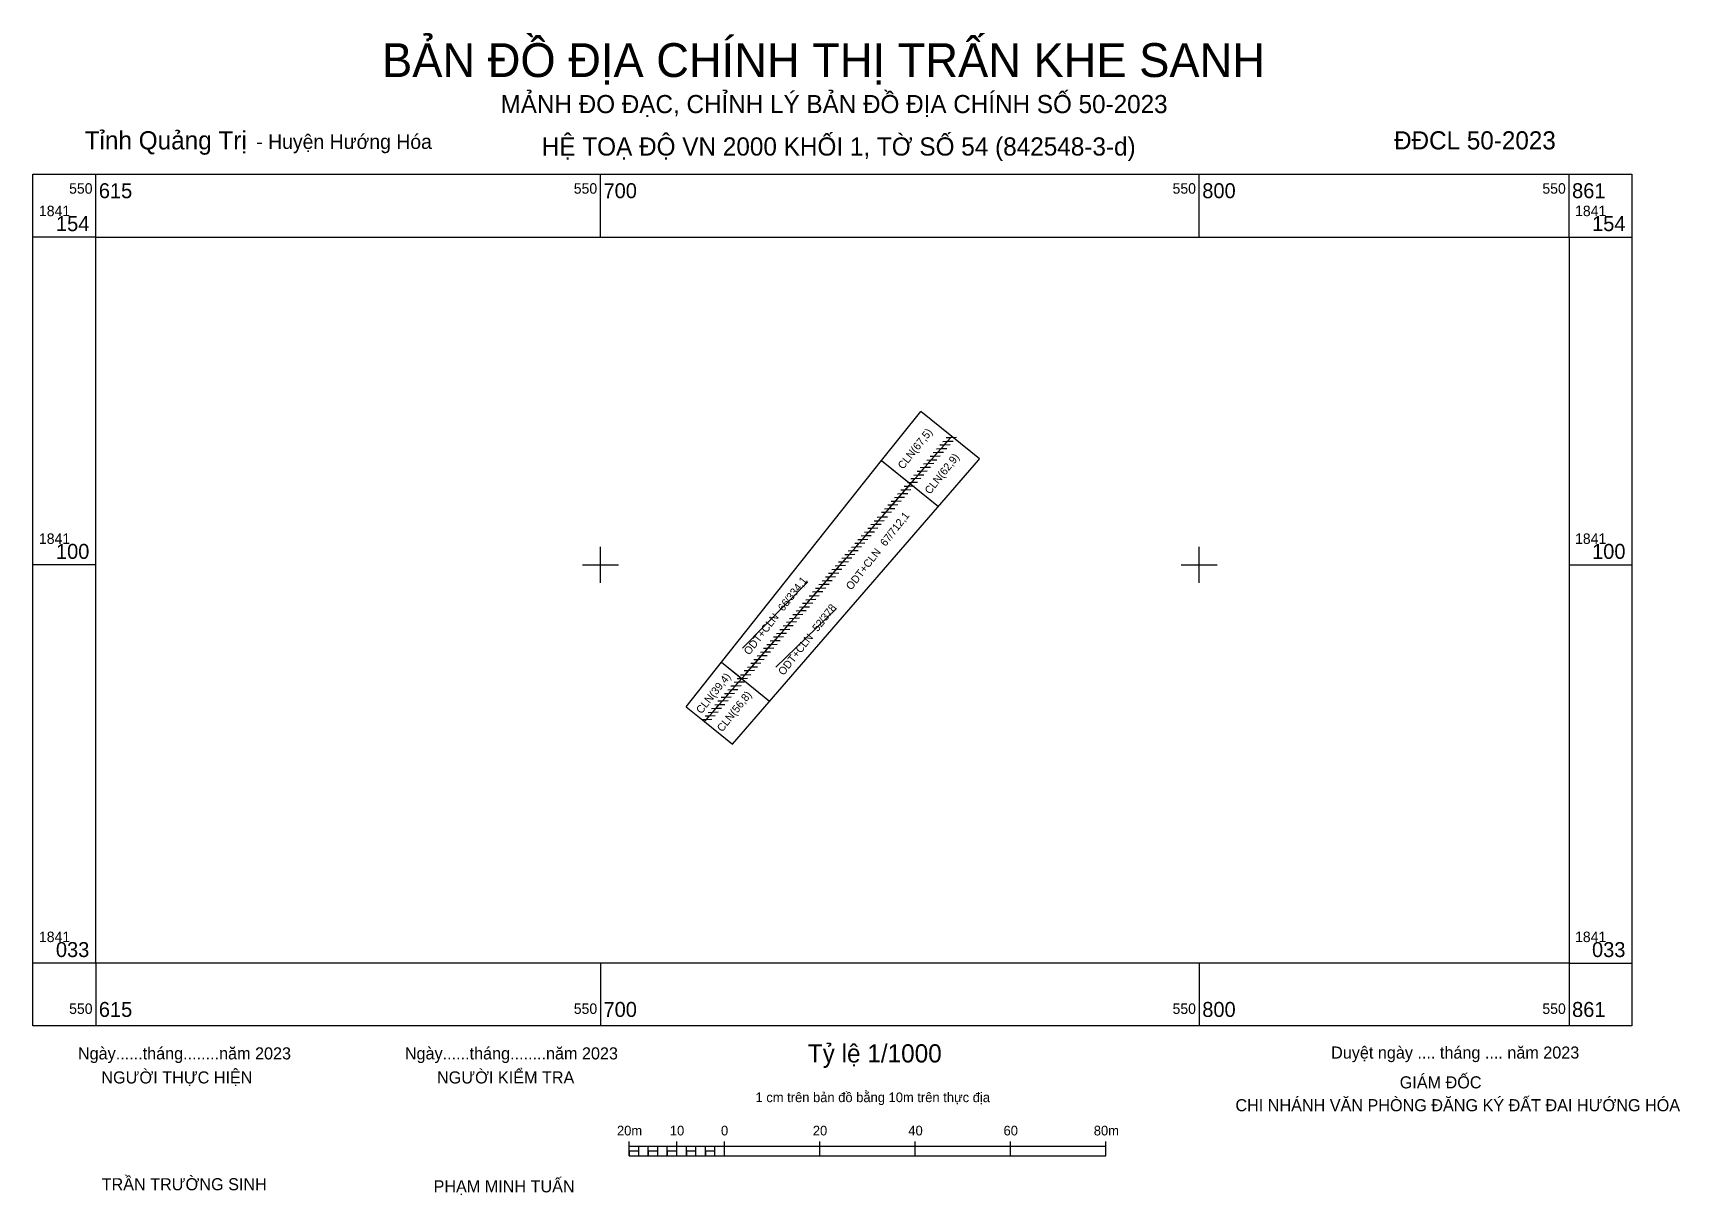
# Model space of a CAD drawing. Extents: x 550605 to 550880, y 1840995 to 1841189.
import ezdxf

# ---------------------------------------------------------------- set-up
doc = ezdxf.new("R2010")
doc.units = 0
for name, color, linetype in [('Level 10', 7, 'Continuous'), ('Level 13', 7, 'Continuous'), ('Level 17', 7, 'Continuous'), ('Level 2', 7, 'Continuous'), ('Level 25', 7, 'Continuous'), ('Level 50', 7, 'Continuous'), ('Level 63', 7, 'Continuous')]:
    doc.layers.add(name, color=color, linetype=linetype)

msp = doc.modelspace()

# ---------------------------------------------------------------- linework, layer by layer
at = {"layer": 'Level 10'}
for p, q in [((550714.32, 1841076.3), (550717.39, 1841073.83)), ((550717.39, 1841073.83), (550717.93, 1841074.45))]:
    msp.add_line(p, q, dxfattribs=at)
for points in [[(550714.32, 1841076.3), (550720.22, 1841083.74), (550746.95, 1841117.42), (550753.47, 1841125.64)], [(550717.39, 1841073.83), (550722.06, 1841070.07), (550763.14, 1841117.48), (550763.32, 1841117.69), (550758.66, 1841121.46), (550753.47, 1841125.64)], [(550747.14, 1841108.17), (550750.71, 1841112.29), (550752.27, 1841114.08)], [(550735.63, 1841094.89), (550739.2, 1841099.01), (550740.76, 1841100.8)], [(550724.23, 1841081.72), (550727.8, 1841085.84), (550729.35, 1841087.63)]]:
    msp.add_lwpolyline(points, dxfattribs=at)
at = {"layer": 'Level 13'}
for p, q in [((550723.72, 1841086.06), (550734.62, 1841097.18)), ((550729.28, 1841082.91), (550739.39, 1841092.72)), ((550729.28, 1841082.91), (550739.39, 1841092.72))]:
    msp.add_line(p, q, dxfattribs=at)
at = {"layer": 'Level 2'}
for p, q in [((550704.79, 1841001.27), (550704.79, 1841003.69)), ((550704.79, 1841002.88), (550784.41, 1841002.88)), ((550706.38, 1841001.27), (550706.38, 1841002.88)), ((550707.97, 1841001.27), (550707.97, 1841002.88)), ((550709.56, 1841001.27), (550709.56, 1841002.88)), ((550711.16, 1841001.27), (550711.16, 1841002.88)), ((550712.75, 1841001.27), (550712.75, 1841003.69)), ((550714.34, 1841001.27), (550714.34, 1841002.88)), ((550715.93, 1841001.27), (550715.93, 1841002.88)), ((550717.53, 1841001.27), (550717.53, 1841002.88)), ((550719.12, 1841001.27), (550719.12, 1841002.88)), ((550720.71, 1841001.27), (550720.71, 1841003.69)), ((550736.64, 1841001.27), (550736.64, 1841003.69)), ((550752.56, 1841001.27), (550752.56, 1841003.69)), ((550768.48, 1841001.27), (550768.48, 1841003.69)), ((550784.41, 1841001.27), (550784.41, 1841003.69)), ((550704.79, 1841001.27), (550784.41, 1841001.27))]:
    msp.add_line(p, q, dxfattribs=at)
for points in [[(550704.79, 1841001.27), (550706.38, 1841001.27), (550706.38, 1841002.07), (550704.79, 1841002.07)], [(550707.97, 1841001.27), (550709.56, 1841001.27), (550709.56, 1841002.07), (550707.97, 1841002.07)], [(550711.16, 1841001.27), (550712.75, 1841001.27), (550712.75, 1841002.07), (550711.16, 1841002.07)], [(550714.34, 1841001.27), (550715.93, 1841001.27), (550715.93, 1841002.07), (550714.34, 1841002.07)], [(550717.53, 1841001.27), (550719.12, 1841001.27), (550719.12, 1841002.07), (550717.53, 1841002.07)]]:
    msp.add_lwpolyline(points, close=True, dxfattribs=at)
at = {"layer": 'Level 25'}
for p, q in [((550757.19, 1841120.62), (550757.96, 1841120.65)), ((550757.19, 1841120.62), (550757.96, 1841120.65)), ((550757.45, 1841120.06), (550757.96, 1841120.65)), ((550757.45, 1841120.06), (550757.96, 1841120.65)), ((550757.74, 1841121.26), (550758.51, 1841121.29)), ((550757.74, 1841121.26), (550758.51, 1841121.29)), ((550757.96, 1841120.65), (550758.51, 1841121.29)), ((550757.96, 1841120.65), (550758.51, 1841121.29)), ((550757.96, 1841120.65), (550758.88, 1841120.68)), ((550757.96, 1841120.65), (550758.88, 1841120.68)), ((550758.51, 1841121.29), (550758.66, 1841121.46)), ((550758.51, 1841121.29), (550758.66, 1841121.46)), ((550758.51, 1841121.29), (550759.43, 1841121.32)), ((550758.51, 1841121.29), (550759.43, 1841121.32)), ((550755.03, 1841118.13), (550755.8, 1841118.16)), ((550755.03, 1841118.13), (550755.8, 1841118.16)), ((550755.25, 1841117.53), (550755.8, 1841118.16)), ((550755.25, 1841117.53), (550755.8, 1841118.16)), ((550755.58, 1841118.77), (550756.35, 1841118.8)), ((550755.58, 1841118.77), (550756.35, 1841118.8)), ((550755.8, 1841118.16), (550756.35, 1841118.8)), ((550755.8, 1841118.16), (550756.35, 1841118.8)), ((550755.8, 1841118.16), (550756.72, 1841118.19)), ((550755.8, 1841118.16), (550756.72, 1841118.19)), ((550756.13, 1841119.4), (550756.9, 1841119.42)), ((550756.13, 1841119.4), (550756.9, 1841119.42)), ((550756.35, 1841118.8), (550756.9, 1841119.42)), ((550756.35, 1841118.8), (550756.9, 1841119.42)), ((550756.35, 1841118.8), (550757.27, 1841118.83)), ((550756.35, 1841118.8), (550757.27, 1841118.83)), ((550756.68, 1841120.03), (550757.45, 1841120.06)), ((550756.68, 1841120.03), (550757.45, 1841120.06)), ((550756.9, 1841119.42), (550757.45, 1841120.06)), ((550756.9, 1841119.42), (550757.45, 1841120.06)), ((550756.9, 1841119.42), (550757.82, 1841119.46)), ((550756.9, 1841119.42), (550757.82, 1841119.46)), ((550757.45, 1841120.06), (550758.37, 1841120.09)), ((550757.45, 1841120.06), (550758.37, 1841120.09)), ((550752.32, 1841115), (550753.08, 1841115.02)), ((550752.32, 1841115), (550753.08, 1841115.02)), ((550752.57, 1841114.43), (550753.08, 1841115.02)), ((550752.57, 1841114.43), (550753.08, 1841115.02)), ((550752.87, 1841115.63), (550753.63, 1841115.66)), ((550752.87, 1841115.63), (550753.63, 1841115.66)), ((550753.08, 1841115.02), (550753.63, 1841115.66)), ((550753.08, 1841115.02), (550753.63, 1841115.66)), ((550753.08, 1841115.02), (550754, 1841115.06)), ((550753.08, 1841115.02), (550754, 1841115.06)), ((550753.41, 1841116.26), (550754.18, 1841116.29)), ((550753.41, 1841116.26), (550754.18, 1841116.29)), ((550753.63, 1841115.66), (550754.18, 1841116.29)), ((550753.63, 1841115.66), (550754.18, 1841116.29)), ((550753.63, 1841115.66), (550754.55, 1841115.69)), ((550753.63, 1841115.66), (550754.55, 1841115.69)), ((550753.96, 1841116.9), (550754.73, 1841116.92)), ((550753.96, 1841116.9), (550754.73, 1841116.92)), ((550754.18, 1841116.29), (550754.73, 1841116.92)), ((550754.18, 1841116.29), (550754.73, 1841116.92)), ((550754.18, 1841116.29), (550755.1, 1841116.32)), ((550754.18, 1841116.29), (550755.1, 1841116.32)), ((550754.49, 1841117.5), (550755.25, 1841117.53)), ((550754.49, 1841117.5), (550755.25, 1841117.53)), ((550754.73, 1841116.92), (550755.25, 1841117.53)), ((550754.73, 1841116.92), (550755.25, 1841117.53)), ((550754.73, 1841116.92), (550755.65, 1841116.96)), ((550754.73, 1841116.92), (550755.65, 1841116.96)), ((550755.25, 1841117.53), (550756.17, 1841117.56)), ((550755.25, 1841117.53), (550756.17, 1841117.56)), ((550750.16, 1841112.51), (550750.92, 1841112.53)), ((550750.16, 1841112.51), (550750.92, 1841112.53)), ((550750.38, 1841111.9), (550750.92, 1841112.53)), ((550750.38, 1841111.9), (550750.92, 1841112.53)), ((550750.71, 1841113.14), (550751.47, 1841113.17)), ((550750.71, 1841113.14), (550751.47, 1841113.17)), ((550750.92, 1841112.53), (550751.47, 1841113.17)), ((550750.92, 1841112.53), (550751.47, 1841113.17)), ((550750.92, 1841112.53), (550751.84, 1841112.57)), ((550750.92, 1841112.53), (550751.84, 1841112.57)), ((550751.25, 1841113.77), (550752.02, 1841113.8)), ((550751.25, 1841113.77), (550752.02, 1841113.8)), ((550751.47, 1841113.17), (550752.02, 1841113.8)), ((550751.47, 1841113.17), (550752.02, 1841113.8)), ((550751.47, 1841113.17), (550752.4, 1841113.2)), ((550751.47, 1841113.17), (550752.4, 1841113.2)), ((550751.8, 1841114.41), (550752.57, 1841114.43)), ((550751.8, 1841114.41), (550752.57, 1841114.43)), ((550751.82, 1841113.57), (550752.02, 1841113.8)), ((550751.82, 1841113.57), (550752.02, 1841113.8)), ((550752.02, 1841113.8), (550752.57, 1841114.43)), ((550752.02, 1841113.8), (550752.57, 1841114.43)), ((550752.02, 1841113.8), (550752.94, 1841113.83)), ((550752.02, 1841113.8), (550752.94, 1841113.83)), ((550752.02, 1841113.8), (550752.02, 1841113.8)), ((550752.02, 1841113.8), (550752.02, 1841113.8)), ((550752.57, 1841114.43), (550753.49, 1841114.47)), ((550752.57, 1841114.43), (550753.49, 1841114.47)), ((550747.99, 1841110), (550748.76, 1841110.03)), ((550747.99, 1841110), (550748.76, 1841110.03)), ((550748.21, 1841109.4), (550748.76, 1841110.03)), ((550748.21, 1841109.4), (550748.76, 1841110.03)), ((550748.21, 1841109.4), (550749.13, 1841109.43)), ((550748.21, 1841109.4), (550749.13, 1841109.43)), ((550748.54, 1841110.63), (550749.3, 1841110.66)), ((550748.54, 1841110.63), (550749.3, 1841110.66)), ((550748.76, 1841110.03), (550749.3, 1841110.66)), ((550748.76, 1841110.03), (550749.3, 1841110.66)), ((550748.76, 1841110.03), (550749.68, 1841110.06)), ((550748.76, 1841110.03), (550749.68, 1841110.06)), ((550749.09, 1841111.27), (550749.85, 1841111.3)), ((550749.09, 1841111.27), (550749.85, 1841111.3)), ((550749.3, 1841110.66), (550749.85, 1841111.3)), ((550749.3, 1841110.66), (550749.85, 1841111.3)), ((550749.3, 1841110.66), (550750.22, 1841110.69)), ((550749.3, 1841110.66), (550750.22, 1841110.69)), ((550749.61, 1841111.88), (550750.38, 1841111.9)), ((550749.61, 1841111.88), (550750.38, 1841111.9)), ((550749.85, 1841111.3), (550750.38, 1841111.9)), ((550749.85, 1841111.3), (550750.38, 1841111.9)), ((550749.85, 1841111.3), (550750.77, 1841111.33)), ((550749.85, 1841111.3), (550750.77, 1841111.33)), ((550750.38, 1841111.9), (550751.3, 1841111.94)), ((550750.38, 1841111.9), (550751.3, 1841111.94)), ((550745.17, 1841106.75), (550745.94, 1841106.78)), ((550745.17, 1841106.75), (550745.94, 1841106.78)), ((550745.39, 1841106.14), (550745.94, 1841106.78)), ((550745.39, 1841106.14), (550745.94, 1841106.78)), ((550745.68, 1841107.34), (550746.45, 1841107.37)), ((550745.68, 1841107.34), (550746.45, 1841107.37)), ((550745.94, 1841106.78), (550746.45, 1841107.37)), ((550745.94, 1841106.78), (550746.45, 1841107.37)), ((550745.94, 1841106.78), (550746.86, 1841106.81)), ((550745.94, 1841106.78), (550746.86, 1841106.81)), ((550746.23, 1841107.97), (550747, 1841108)), ((550746.23, 1841107.97), (550747, 1841108)), ((550746.45, 1841107.37), (550747, 1841108)), ((550746.45, 1841107.37), (550747, 1841108)), ((550746.45, 1841107.37), (550747.37, 1841107.4)), ((550746.45, 1841107.37), (550747.37, 1841107.4)), ((550746.93, 1841108.78), (550747.7, 1841108.81)), ((550746.93, 1841108.78), (550747.7, 1841108.81)), ((550747, 1841108), (550747.7, 1841108.81)), ((550747, 1841108), (550747.7, 1841108.81)), ((550747, 1841108), (550747.92, 1841108.03)), ((550747, 1841108), (550747.92, 1841108.03)), ((550747.44, 1841109.37), (550748.21, 1841109.4)), ((550747.44, 1841109.37), (550748.21, 1841109.4)), ((550747.7, 1841108.81), (550748.21, 1841109.4)), ((550747.7, 1841108.81), (550748.21, 1841109.4)), ((550747.7, 1841108.81), (550748.62, 1841108.84)), ((550747.7, 1841108.81), (550748.62, 1841108.84)), ((550742.98, 1841104.22), (550743.74, 1841104.25)), ((550742.98, 1841104.22), (550743.74, 1841104.25)), ((550743.22, 1841103.64), (550743.74, 1841104.25)), ((550743.22, 1841103.64), (550743.74, 1841104.25)), ((550743.52, 1841104.85), (550744.29, 1841104.88)), ((550743.52, 1841104.85), (550744.29, 1841104.88)), ((550743.74, 1841104.25), (550744.29, 1841104.88)), ((550743.74, 1841104.25), (550744.29, 1841104.88)), ((550743.74, 1841104.25), (550744.66, 1841104.28)), ((550743.74, 1841104.25), (550744.66, 1841104.28)), ((550744.07, 1841105.48), (550744.84, 1841105.51)), ((550744.07, 1841105.48), (550744.84, 1841105.51)), ((550744.29, 1841104.88), (550744.84, 1841105.51)), ((550744.29, 1841104.88), (550744.84, 1841105.51)), ((550744.29, 1841104.88), (550745.21, 1841104.91)), ((550744.29, 1841104.88), (550745.21, 1841104.91)), ((550744.62, 1841106.11), (550745.39, 1841106.14)), ((550744.62, 1841106.11), (550745.39, 1841106.14)), ((550744.84, 1841105.51), (550745.39, 1841106.14)), ((550744.84, 1841105.51), (550745.39, 1841106.14)), ((550744.84, 1841105.51), (550745.76, 1841105.54)), ((550744.84, 1841105.51), (550745.76, 1841105.54)), ((550745.39, 1841106.14), (550746.31, 1841106.17)), ((550745.39, 1841106.14), (550746.31, 1841106.17)), ((550740.81, 1841101.71), (550741.57, 1841101.74)), ((550740.81, 1841101.71), (550741.57, 1841101.74)), ((550741.06, 1841101.15), (550741.57, 1841101.74)), ((550741.06, 1841101.15), (550741.57, 1841101.74)), ((550741.06, 1841101.15), (550741.98, 1841101.18)), ((550741.06, 1841101.15), (550741.98, 1841101.18)), ((550741.36, 1841102.35), (550742.12, 1841102.37)), ((550741.36, 1841102.35), (550742.12, 1841102.37)), ((550741.57, 1841101.74), (550742.12, 1841102.37)), ((550741.57, 1841101.74), (550742.12, 1841102.37)), ((550741.57, 1841101.74), (550742.49, 1841101.77)), ((550741.57, 1841101.74), (550742.49, 1841101.77)), ((550741.9, 1841102.98), (550742.67, 1841103)), ((550741.9, 1841102.98), (550742.67, 1841103)), ((550742.12, 1841102.37), (550742.67, 1841103)), ((550742.12, 1841102.37), (550742.67, 1841103)), ((550742.12, 1841102.37), (550743.04, 1841102.41)), ((550742.12, 1841102.37), (550743.04, 1841102.41)), ((550742.45, 1841103.61), (550743.22, 1841103.64)), ((550742.45, 1841103.61), (550743.22, 1841103.64)), ((550742.67, 1841103), (550743.22, 1841103.64)), ((550742.67, 1841103), (550743.22, 1841103.64)), ((550742.67, 1841103), (550743.59, 1841103.04)), ((550742.67, 1841103), (550743.59, 1841103.04)), ((550743.22, 1841103.64), (550744.14, 1841103.67)), ((550743.22, 1841103.64), (550744.14, 1841103.67)), ((550738.1, 1841098.59), (550738.87, 1841098.62)), ((550738.1, 1841098.59), (550738.87, 1841098.62)), ((550738.34, 1841098.01), (550738.87, 1841098.62)), ((550738.34, 1841098.01), (550738.87, 1841098.62)), ((550738.65, 1841099.22), (550739.41, 1841099.25)), ((550738.65, 1841099.22), (550739.41, 1841099.25)), ((550738.87, 1841098.62), (550739.41, 1841099.25)), ((550738.87, 1841098.62), (550739.41, 1841099.25)), ((550738.87, 1841098.62), (550739.79, 1841098.65)), ((550738.87, 1841098.62), (550739.79, 1841098.65)), ((550739.2, 1841099.86), (550739.96, 1841099.88)), ((550739.2, 1841099.86), (550739.96, 1841099.88)), ((550739.41, 1841099.25), (550739.96, 1841099.88)), ((550739.41, 1841099.25), (550739.96, 1841099.88)), ((550739.41, 1841099.25), (550740.33, 1841099.28)), ((550739.41, 1841099.25), (550740.33, 1841099.28)), ((550739.74, 1841100.49), (550740.51, 1841100.51)), ((550739.74, 1841100.49), (550740.51, 1841100.51)), ((550739.96, 1841099.88), (550740.38, 1841100.36)), ((550739.96, 1841099.88), (550740.38, 1841100.36)), ((550739.96, 1841099.88), (550740.89, 1841099.92)), ((550739.96, 1841099.88), (550740.89, 1841099.92)), ((550740.29, 1841101.12), (550741.06, 1841101.15)), ((550740.29, 1841101.12), (550741.06, 1841101.15)), ((550740.31, 1841100.28), (550740.51, 1841100.51)), ((550740.31, 1841100.28), (550740.51, 1841100.51)), ((550740.51, 1841100.51), (550741.06, 1841101.15)), ((550740.51, 1841100.51), (550741.06, 1841101.15)), ((550740.51, 1841100.51), (550741.43, 1841100.55)), ((550740.51, 1841100.51), (550741.43, 1841100.55)), ((550735.93, 1841096.09), (550736.7, 1841096.11)), ((550735.93, 1841096.09), (550736.7, 1841096.11)), ((550736.19, 1841095.52), (550736.7, 1841096.11)), ((550736.19, 1841095.52), (550736.7, 1841096.11)), ((550736.48, 1841096.72), (550737.25, 1841096.75)), ((550736.48, 1841096.72), (550737.25, 1841096.75)), ((550736.7, 1841096.11), (550737.25, 1841096.75)), ((550736.7, 1841096.11), (550737.25, 1841096.75)), ((550736.7, 1841096.11), (550737.62, 1841096.15)), ((550736.7, 1841096.11), (550737.62, 1841096.15)), ((550737.03, 1841097.35), (550737.79, 1841097.38)), ((550737.03, 1841097.35), (550737.79, 1841097.38)), ((550737.25, 1841096.75), (550737.79, 1841097.38)), ((550737.25, 1841096.75), (550737.79, 1841097.38)), ((550737.25, 1841096.75), (550738.17, 1841096.78)), ((550737.25, 1841096.75), (550738.17, 1841096.78)), ((550737.58, 1841097.99), (550738.34, 1841098.01)), ((550737.58, 1841097.99), (550738.34, 1841098.01)), ((550737.79, 1841097.38), (550738.34, 1841098.01)), ((550737.79, 1841097.38), (550738.34, 1841098.01)), ((550737.79, 1841097.38), (550738.71, 1841097.41)), ((550737.79, 1841097.38), (550738.71, 1841097.41)), ((550738.34, 1841098.01), (550739.26, 1841098.05)), ((550738.34, 1841098.01), (550739.26, 1841098.05)), ((550733.21, 1841092.95), (550733.98, 1841092.98)), ((550733.21, 1841092.95), (550733.98, 1841092.98)), ((550733.43, 1841092.35), (550733.98, 1841092.98)), ((550733.43, 1841092.35), (550733.98, 1841092.98)), ((550733.76, 1841093.59), (550734.53, 1841093.61)), ((550733.76, 1841093.59), (550734.53, 1841093.61)), ((550733.98, 1841092.98), (550734.53, 1841093.61)), ((550733.98, 1841092.98), (550734.53, 1841093.61)), ((550733.98, 1841092.98), (550734.9, 1841093.01)), ((550733.98, 1841092.98), (550734.9, 1841093.01)), ((550734.28, 1841094.18), (550735.04, 1841094.2)), ((550734.28, 1841094.18), (550735.04, 1841094.2)), ((550734.53, 1841093.61), (550735.04, 1841094.2)), ((550734.53, 1841093.61), (550735.04, 1841094.2)), ((550734.53, 1841093.61), (550735.45, 1841093.65)), ((550734.53, 1841093.61), (550735.45, 1841093.65)), ((550734.83, 1841094.81), (550735.59, 1841094.84)), ((550734.83, 1841094.81), (550735.59, 1841094.84)), ((550735.04, 1841094.2), (550735.59, 1841094.84)), ((550735.04, 1841094.2), (550735.59, 1841094.84)), ((550735.04, 1841094.2), (550735.96, 1841094.24)), ((550735.04, 1841094.2), (550735.96, 1841094.24)), ((550735.42, 1841095.5), (550736.19, 1841095.52)), ((550735.42, 1841095.5), (550736.19, 1841095.52)), ((550735.59, 1841094.84), (550736.19, 1841095.52)), ((550735.59, 1841094.84), (550736.19, 1841095.52)), ((550735.59, 1841094.84), (550736.51, 1841094.87)), ((550735.59, 1841094.84), (550736.51, 1841094.87)), ((550736.19, 1841095.52), (550737.11, 1841095.55)), ((550736.19, 1841095.52), (550737.11, 1841095.55)), ((550731.05, 1841090.45), (550731.81, 1841090.48)), ((550731.05, 1841090.45), (550731.81, 1841090.48)), ((550731.26, 1841089.84), (550731.81, 1841090.48)), ((550731.26, 1841089.84), (550731.81, 1841090.48)), ((550731.57, 1841091.06), (550732.34, 1841091.08)), ((550731.57, 1841091.06), (550732.34, 1841091.08)), ((550731.81, 1841090.48), (550732.34, 1841091.08)), ((550731.81, 1841090.48), (550732.34, 1841091.08)), ((550731.81, 1841090.48), (550732.73, 1841090.51)), ((550731.81, 1841090.48), (550732.73, 1841090.51)), ((550732.12, 1841091.68), (550732.88, 1841091.71)), ((550732.12, 1841091.68), (550732.88, 1841091.71)), ((550732.34, 1841091.08), (550732.88, 1841091.71)), ((550732.34, 1841091.08), (550732.88, 1841091.71)), ((550732.34, 1841091.08), (550733.26, 1841091.12)), ((550732.34, 1841091.08), (550733.26, 1841091.12)), ((550732.67, 1841092.32), (550733.43, 1841092.35)), ((550732.67, 1841092.32), (550733.43, 1841092.35)), ((550732.88, 1841091.71), (550733.43, 1841092.35)), ((550732.88, 1841091.71), (550733.43, 1841092.35)), ((550732.88, 1841091.71), (550733.8, 1841091.74)), ((550732.88, 1841091.71), (550733.8, 1841091.74)), ((550733.43, 1841092.35), (550734.35, 1841092.38)), ((550733.43, 1841092.35), (550734.35, 1841092.38)), ((550728.89, 1841087.96), (550729.66, 1841087.99)), ((550728.89, 1841087.96), (550729.66, 1841087.99)), ((550729.1, 1841087.35), (550729.66, 1841087.99)), ((550729.1, 1841087.35), (550729.66, 1841087.99)), ((550729.4, 1841088.55), (550730.17, 1841088.58)), ((550729.4, 1841088.55), (550730.17, 1841088.58)), ((550729.66, 1841087.99), (550730.17, 1841088.58)), ((550729.66, 1841087.99), (550730.17, 1841088.58)), ((550729.66, 1841087.99), (550730.58, 1841088.02)), ((550729.66, 1841087.99), (550730.58, 1841088.02)), ((550729.95, 1841089.18), (550730.72, 1841089.21)), ((550729.95, 1841089.18), (550730.72, 1841089.21)), ((550730.17, 1841088.58), (550730.72, 1841089.21)), ((550730.17, 1841088.58), (550730.72, 1841089.21)), ((550730.17, 1841088.58), (550731.09, 1841088.61)), ((550730.17, 1841088.58), (550731.09, 1841088.61)), ((550730.5, 1841089.81), (550731.26, 1841089.84)), ((550730.5, 1841089.81), (550731.26, 1841089.84)), ((550730.72, 1841089.21), (550731.26, 1841089.84)), ((550730.72, 1841089.21), (550731.26, 1841089.84)), ((550730.72, 1841089.21), (550731.64, 1841089.24)), ((550730.72, 1841089.21), (550731.64, 1841089.24)), ((550731.26, 1841089.84), (550732.18, 1841089.87)), ((550731.26, 1841089.84), (550732.18, 1841089.87)), ((550726.17, 1841084.82), (550726.94, 1841084.85)), ((550726.17, 1841084.82), (550726.94, 1841084.85)), ((550726.39, 1841084.21), (550726.94, 1841084.85)), ((550726.39, 1841084.21), (550726.94, 1841084.85)), ((550726.7, 1841085.43), (550727.46, 1841085.46)), ((550726.7, 1841085.43), (550727.46, 1841085.46)), ((550726.94, 1841084.85), (550727.46, 1841085.46)), ((550726.94, 1841084.85), (550727.46, 1841085.46)), ((550726.94, 1841084.85), (550727.86, 1841084.88)), ((550726.94, 1841084.85), (550727.86, 1841084.88)), ((550727.24, 1841086.06), (550728.01, 1841086.09)), ((550727.24, 1841086.06), (550728.01, 1841086.09)), ((550727.46, 1841085.46), (550728.01, 1841086.09)), ((550727.46, 1841085.46), (550728.01, 1841086.09)), ((550727.46, 1841085.46), (550728.38, 1841085.49)), ((550727.46, 1841085.46), (550728.38, 1841085.49)), ((550727.79, 1841086.69), (550728.56, 1841086.72)), ((550727.79, 1841086.69), (550728.56, 1841086.72)), ((550728.01, 1841086.09), (550728.56, 1841086.72)), ((550728.01, 1841086.09), (550728.56, 1841086.72)), ((550728.01, 1841086.09), (550728.93, 1841086.12)), ((550728.01, 1841086.09), (550728.93, 1841086.12)), ((550728.34, 1841087.32), (550729.1, 1841087.35)), ((550728.34, 1841087.32), (550729.1, 1841087.35)), ((550728.56, 1841086.72), (550729.1, 1841087.35)), ((550728.56, 1841086.72), (550729.1, 1841087.35)), ((550728.56, 1841086.72), (550729.48, 1841086.75)), ((550728.56, 1841086.72), (550729.48, 1841086.75)), ((550728.9, 1841087.12), (550729.1, 1841087.35)), ((550728.9, 1841087.12), (550729.1, 1841087.35)), ((550729.1, 1841087.35), (550730.02, 1841087.38)), ((550729.1, 1841087.35), (550730.02, 1841087.38)), ((550729.1, 1841087.35), (550729.1, 1841087.35)), ((550729.1, 1841087.35), (550729.1, 1841087.35)), ((550724.01, 1841082.33), (550724.78, 1841082.36)), ((550724.01, 1841082.33), (550724.78, 1841082.36)), ((550724.17, 1841081.65), (550724.78, 1841082.36)), ((550724.17, 1841081.65), (550724.78, 1841082.36)), ((550724.53, 1841082.92), (550725.29, 1841082.95)), ((550724.53, 1841082.92), (550725.29, 1841082.95)), ((550724.78, 1841082.36), (550725.29, 1841082.95)), ((550724.78, 1841082.36), (550725.29, 1841082.95)), ((550724.78, 1841082.36), (550725.7, 1841082.39)), ((550724.78, 1841082.36), (550725.7, 1841082.39)), ((550725.08, 1841083.56), (550725.84, 1841083.58)), ((550725.08, 1841083.56), (550725.84, 1841083.58)), ((550725.29, 1841082.95), (550725.84, 1841083.58)), ((550725.29, 1841082.95), (550725.84, 1841083.58)), ((550725.29, 1841082.95), (550726.21, 1841082.98)), ((550725.29, 1841082.95), (550726.21, 1841082.98)), ((550725.62, 1841084.19), (550726.39, 1841084.21)), ((550725.62, 1841084.19), (550726.39, 1841084.21)), ((550725.84, 1841083.58), (550726.39, 1841084.21)), ((550725.84, 1841083.58), (550726.39, 1841084.21)), ((550725.84, 1841083.58), (550726.76, 1841083.62)), ((550725.84, 1841083.58), (550726.76, 1841083.62)), ((550726.39, 1841084.21), (550727.31, 1841084.25)), ((550726.39, 1841084.21), (550727.31, 1841084.25)), ((550721.24, 1841079.14), (550722.01, 1841079.16)), ((550721.24, 1841079.14), (550722.01, 1841079.16)), ((550721.46, 1841078.53), (550722.01, 1841079.16)), ((550721.46, 1841078.53), (550722.01, 1841079.16)), ((550721.79, 1841079.77), (550722.56, 1841079.79)), ((550721.79, 1841079.77), (550722.56, 1841079.79)), ((550722.01, 1841079.16), (550722.56, 1841079.79)), ((550722.01, 1841079.16), (550722.56, 1841079.79)), ((550722.01, 1841079.16), (550722.93, 1841079.2)), ((550722.01, 1841079.16), (550722.93, 1841079.2)), ((550722.34, 1841080.4), (550723.11, 1841080.43)), ((550722.34, 1841080.4), (550723.11, 1841080.43)), ((550722.56, 1841079.79), (550723.11, 1841080.43)), ((550722.56, 1841079.79), (550723.11, 1841080.43)), ((550722.56, 1841079.79), (550723.48, 1841079.83)), ((550722.56, 1841079.79), (550723.48, 1841079.83)), ((550722.85, 1841080.99), (550723.62, 1841081.02)), ((550722.85, 1841080.99), (550723.62, 1841081.02)), ((550723.11, 1841080.43), (550723.62, 1841081.02)), ((550723.11, 1841080.43), (550723.62, 1841081.02)), ((550723.11, 1841080.43), (550724.03, 1841080.46)), ((550723.11, 1841080.43), (550724.03, 1841080.46)), ((550723.4, 1841081.63), (550724.17, 1841081.65)), ((550723.4, 1841081.63), (550724.17, 1841081.65)), ((550723.62, 1841081.02), (550724.17, 1841081.65)), ((550723.62, 1841081.02), (550724.17, 1841081.65)), ((550723.62, 1841081.02), (550724.54, 1841081.05)), ((550723.62, 1841081.02), (550724.54, 1841081.05)), ((550724.17, 1841081.65), (550725.09, 1841081.69)), ((550724.17, 1841081.65), (550725.09, 1841081.69)), ((550719.07, 1841076.63), (550719.84, 1841076.66)), ((550719.07, 1841076.63), (550719.84, 1841076.66)), ((550719.29, 1841076.03), (550719.84, 1841076.66)), ((550719.29, 1841076.03), (550719.84, 1841076.66)), ((550719.62, 1841077.26), (550720.39, 1841077.29)), ((550719.62, 1841077.26), (550720.39, 1841077.29)), ((550719.84, 1841076.66), (550720.39, 1841077.29)), ((550719.84, 1841076.66), (550720.39, 1841077.29)), ((550719.84, 1841076.66), (550720.76, 1841076.69)), ((550719.84, 1841076.66), (550720.76, 1841076.69)), ((550720.15, 1841077.87), (550720.92, 1841077.9)), ((550720.15, 1841077.87), (550720.92, 1841077.9)), ((550720.39, 1841077.29), (550720.92, 1841077.9)), ((550720.39, 1841077.29), (550720.92, 1841077.9)), ((550720.39, 1841077.29), (550721.31, 1841077.32)), ((550720.39, 1841077.29), (550721.31, 1841077.32)), ((550720.69, 1841078.5), (550721.46, 1841078.53)), ((550720.69, 1841078.5), (550721.46, 1841078.53)), ((550720.92, 1841077.9), (550721.46, 1841078.53)), ((550720.92, 1841077.9), (550721.46, 1841078.53)), ((550720.92, 1841077.9), (550721.84, 1841077.93)), ((550720.92, 1841077.9), (550721.84, 1841077.93)), ((550721.46, 1841078.53), (550722.38, 1841078.56)), ((550721.46, 1841078.53), (550722.38, 1841078.56)), ((550716.91, 1841074.14), (550717.68, 1841074.17)), ((550716.91, 1841074.14), (550717.68, 1841074.17)), ((550717.47, 1841074.77), (550718.23, 1841074.8)), ((550717.47, 1841074.77), (550718.23, 1841074.8)), ((550717.48, 1841073.94), (550717.68, 1841074.17)), ((550717.48, 1841073.94), (550717.68, 1841074.17)), ((550717.68, 1841074.17), (550718.23, 1841074.8)), ((550717.68, 1841074.17), (550718.23, 1841074.8)), ((550717.68, 1841074.17), (550718.6, 1841074.2)), ((550717.68, 1841074.17), (550718.6, 1841074.2)), ((550717.98, 1841075.36), (550718.74, 1841075.39)), ((550717.98, 1841075.36), (550718.74, 1841075.39)), ((550718.23, 1841074.8), (550718.74, 1841075.39)), ((550718.23, 1841074.8), (550718.74, 1841075.39)), ((550718.23, 1841074.8), (550719.15, 1841074.83)), ((550718.23, 1841074.8), (550719.15, 1841074.83)), ((550718.53, 1841076), (550719.29, 1841076.03)), ((550718.53, 1841076), (550719.29, 1841076.03)), ((550718.74, 1841075.39), (550719.29, 1841076.03)), ((550718.74, 1841075.39), (550719.29, 1841076.03)), ((550718.74, 1841075.39), (550719.66, 1841075.42)), ((550718.74, 1841075.39), (550719.66, 1841075.42)), ((550719.29, 1841076.03), (550720.21, 1841076.06)), ((550719.29, 1841076.03), (550720.21, 1841076.06))]:
    msp.add_line(p, q, dxfattribs=at)
at = {"layer": 'Level 50'}
for p, q in [((550746.95, 1841117.42), (550756.45, 1841109.76)), ((550746.95, 1841117.42), (550756.45, 1841109.76)), ((550746.95, 1841117.42), (550751.78, 1841113.52)), ((550720.22, 1841083.74), (550728.25, 1841077.22)), ((550720.22, 1841083.74), (550728.25, 1841077.22)), ((550720.22, 1841083.74), (550723.6, 1841081))]:
    msp.add_line(p, q, dxfattribs=at)
at = {"layer": 'Level 63'}
for p, q in [((550615.72, 1841154.75), (550615.72, 1841165.25)), ((550700, 1841154.75), (550700, 1841165.25)), ((550800, 1841154.75), (550800, 1841165.25)), ((550861.76, 1841154.75), (550861.76, 1841165.25)), ((550615.72, 1841154.75), (550605.22, 1841154.75)), ((550861.76, 1841154.75), (550872.26, 1841154.75)), ((550700, 1841097), (550700, 1841103)), ((550800, 1841097), (550800, 1841103)), ((550615.72, 1841100), (550605.22, 1841100)), ((550697, 1841100), (550703, 1841100)), ((550797, 1841100), (550803, 1841100)), ((550861.76, 1841100), (550872.26, 1841100)), ((550615.72, 1841033.48), (550605.22, 1841033.48)), ((550615.72, 1841033.48), (550615.72, 1841022.98)), ((550700, 1841033.48), (550700, 1841022.98)), ((550800, 1841033.48), (550800, 1841022.98)), ((550861.76, 1841033.48), (550861.76, 1841022.98)), ((550861.76, 1841033.48), (550872.26, 1841033.48))]:
    msp.add_line(p, q, dxfattribs=at)
for points in [[(550605.22, 1841165.25), (550872.26, 1841165.25), (550872.26, 1841022.98), (550605.22, 1841022.98), (550605.22, 1841165.25)], [(550615.72, 1841154.75), (550861.76, 1841154.75), (550861.76, 1841033.48), (550615.72, 1841033.48), (550615.72, 1841154.75)]]:
    msp.add_lwpolyline(points, dxfattribs=at)

# ---------------------------------------------------------------- texts
at = {"layer": 'Level 13'}
for s, p in [('712,1', (550749, 1841104.78)), ('67', (550747.6, 1841102.98)), ('/', (550748.7, 1841104.39)), ('ODT+CLN ', (550741.89, 1841095.68)), ('334,1', (550731.94, 1841093.94)), ('66', (550730.53, 1841092.13)), ('/', (550731.64, 1841093.55)), ('378', (550737.68, 1841090.53)), ('378', (550737.68, 1841090.53)), ('ODT+CLN ', (550724.83, 1841084.83)), ('52', (550736.27, 1841088.73)), ('52', (550736.27, 1841088.73)), ('/', (550737.38, 1841090.15)), ('/', (550737.38, 1841090.15)), ('ODT+CLN ', (550730.57, 1841081.43)), ('ODT+CLN ', (550730.57, 1841081.43))]:
    msp.add_text(s, height=1.3, rotation=51.9992, dxfattribs=at).set_placement(p)
at = {"layer": 'Level 17'}
for s, p in [('CLN(67,5)', (550750.54, 1841115.86)), ('CLN(67,5)', (550750.54, 1841115.86)), ('CLN(62,9)', (550755.03, 1841111.68)), ('CLN(62,9)', (550755.03, 1841111.68)), ('CLN(39,4)', (550716.86, 1841075.01)), ('CLN(39,4)', (550716.86, 1841075.01)), ('CLN(56,8)', (550720.34, 1841071.99)), ('CLN(56,8)', (550720.34, 1841071.99))]:
    msp.add_text(s, height=1.3, rotation=51.5647, dxfattribs=at).set_placement(p)
at = {"layer": 'Level 2'}
for s, height, p in [('BẢN ĐỒ ĐỊA CHÍNH THỊ TRẤN KHE SANH', 5.654, (550663.52, 1841181.49)), ('MẢNH ĐO ĐẠC, CHỈNH LÝ BẢN ĐỒ ĐỊA CHÍNH SỐ 50-2023', 3.0286, (550683.31, 1841175.46)), ('Tỉnh Quảng Trị', 3.037, (550613.85, 1841169.4)), ('- Huyện Hướng Hóa', 2.4231, (550642.51, 1841169.48)), ('HỆ TOẠ ĐỘ VN 2000 KHỐI 1, TỜ SỐ 54 (842548-3-d)', 3.037, (550690.19, 1841168.37)), (' ĐĐCL 50-2023', 3.0287, (550831.4, 1841169.4)), ('Ngày......tháng........năm 2023', 2.0198, (550612.73, 1841017.38)), ('Ngày......tháng........năm 2023', 2.0198, (550667.33, 1841017.38)), ('Tỷ lệ 1/1000', 3.0378, (550734.63, 1841016.87)), ('Duyệt ngày .... tháng .... năm 2023', 2.0198, (550822.02, 1841017.52)), ('NGƯỜI THỰC HIỆN', 2.0198, (550616.64, 1841013.36)), ('NGƯỜI KIỂM TRA', 2.0198, (550672.7, 1841013.36)), ('GIÁM ĐỐC', 2.02, (550833.48, 1841012.54)), ('1 cm trên bản đồ bằng 10m trên thực địa', 1.6157, (550725.89, 1841010.24)), ('CHI NHÁNH VĂN PHÒNG ĐĂNG KÝ ĐẤT ĐAI HƯỚNG HÓA', 2.0198, (550806.04, 1841008.72)), ('20m', 1.616, (550702.75, 1841004.68)), ('10', 1.616, (550711.58, 1841004.68)), ('0', 1.62, (550720.12, 1841004.68)), ('20', 1.616, (550735.46, 1841004.68)), ('40', 1.616, (550751.41, 1841004.68)), ('60', 1.616, (550767.31, 1841004.68)), ('80m', 1.616, (550782.38, 1841004.68)), ('TRẦN TRƯỜNG SINH', 2.0198, (550616.69, 1840995.52)), ('PHẠM MINH TUẤN', 2.0198, (550672.12, 1840995.17))]:
    msp.add_text(s, height=height, dxfattribs=at).set_placement(p)
at = {"layer": 'Level 63'}
for s, height, p in [('550', 1.75, (550611.26, 1841162)), ('615', 2.5, (550616.22, 1841161.25)), ('550', 1.75, (550695.54, 1841162)), ('700', 2.5, (550700.5, 1841161.25)), ('550', 1.75, (550795.54, 1841162)), ('800', 2.5, (550800.5, 1841161.25)), ('550', 1.75, (550857.3, 1841162)), ('861', 2.5, (550862.26, 1841161.25)), ('1841', 1.75, (550606.22, 1841158.25)), ('1841', 1.75, (550862.76, 1841158.25)), ('154', 2.5, (550609.06, 1841155.75)), ('154', 2.5, (550865.6, 1841155.75)), ('1841', 1.75, (550606.22, 1841103.5)), ('1841', 1.75, (550862.76, 1841103.5)), ('100', 2.5, (550609.06, 1841101)), ('100', 2.5, (550865.6, 1841101)), ('1841', 1.75, (550606.22, 1841036.98)), ('1841', 1.75, (550862.76, 1841036.98)), ('033', 2.5, (550609.05, 1841034.48)), ('033', 2.5, (550865.59, 1841034.48)), ('615', 2.5, (550616.22, 1841024.48)), ('700', 2.5, (550700.5, 1841024.48)), ('800', 2.5, (550800.5, 1841024.48)), ('861', 2.5, (550862.26, 1841024.48)), ('550', 1.75, (550611.26, 1841024.98)), ('550', 1.75, (550695.54, 1841024.98)), ('550', 1.75, (550795.54, 1841024.98)), ('550', 1.75, (550857.3, 1841024.98))]:
    msp.add_text(s, height=height, dxfattribs=at).set_placement(p)

doc.saveas('drawing.dxf')
